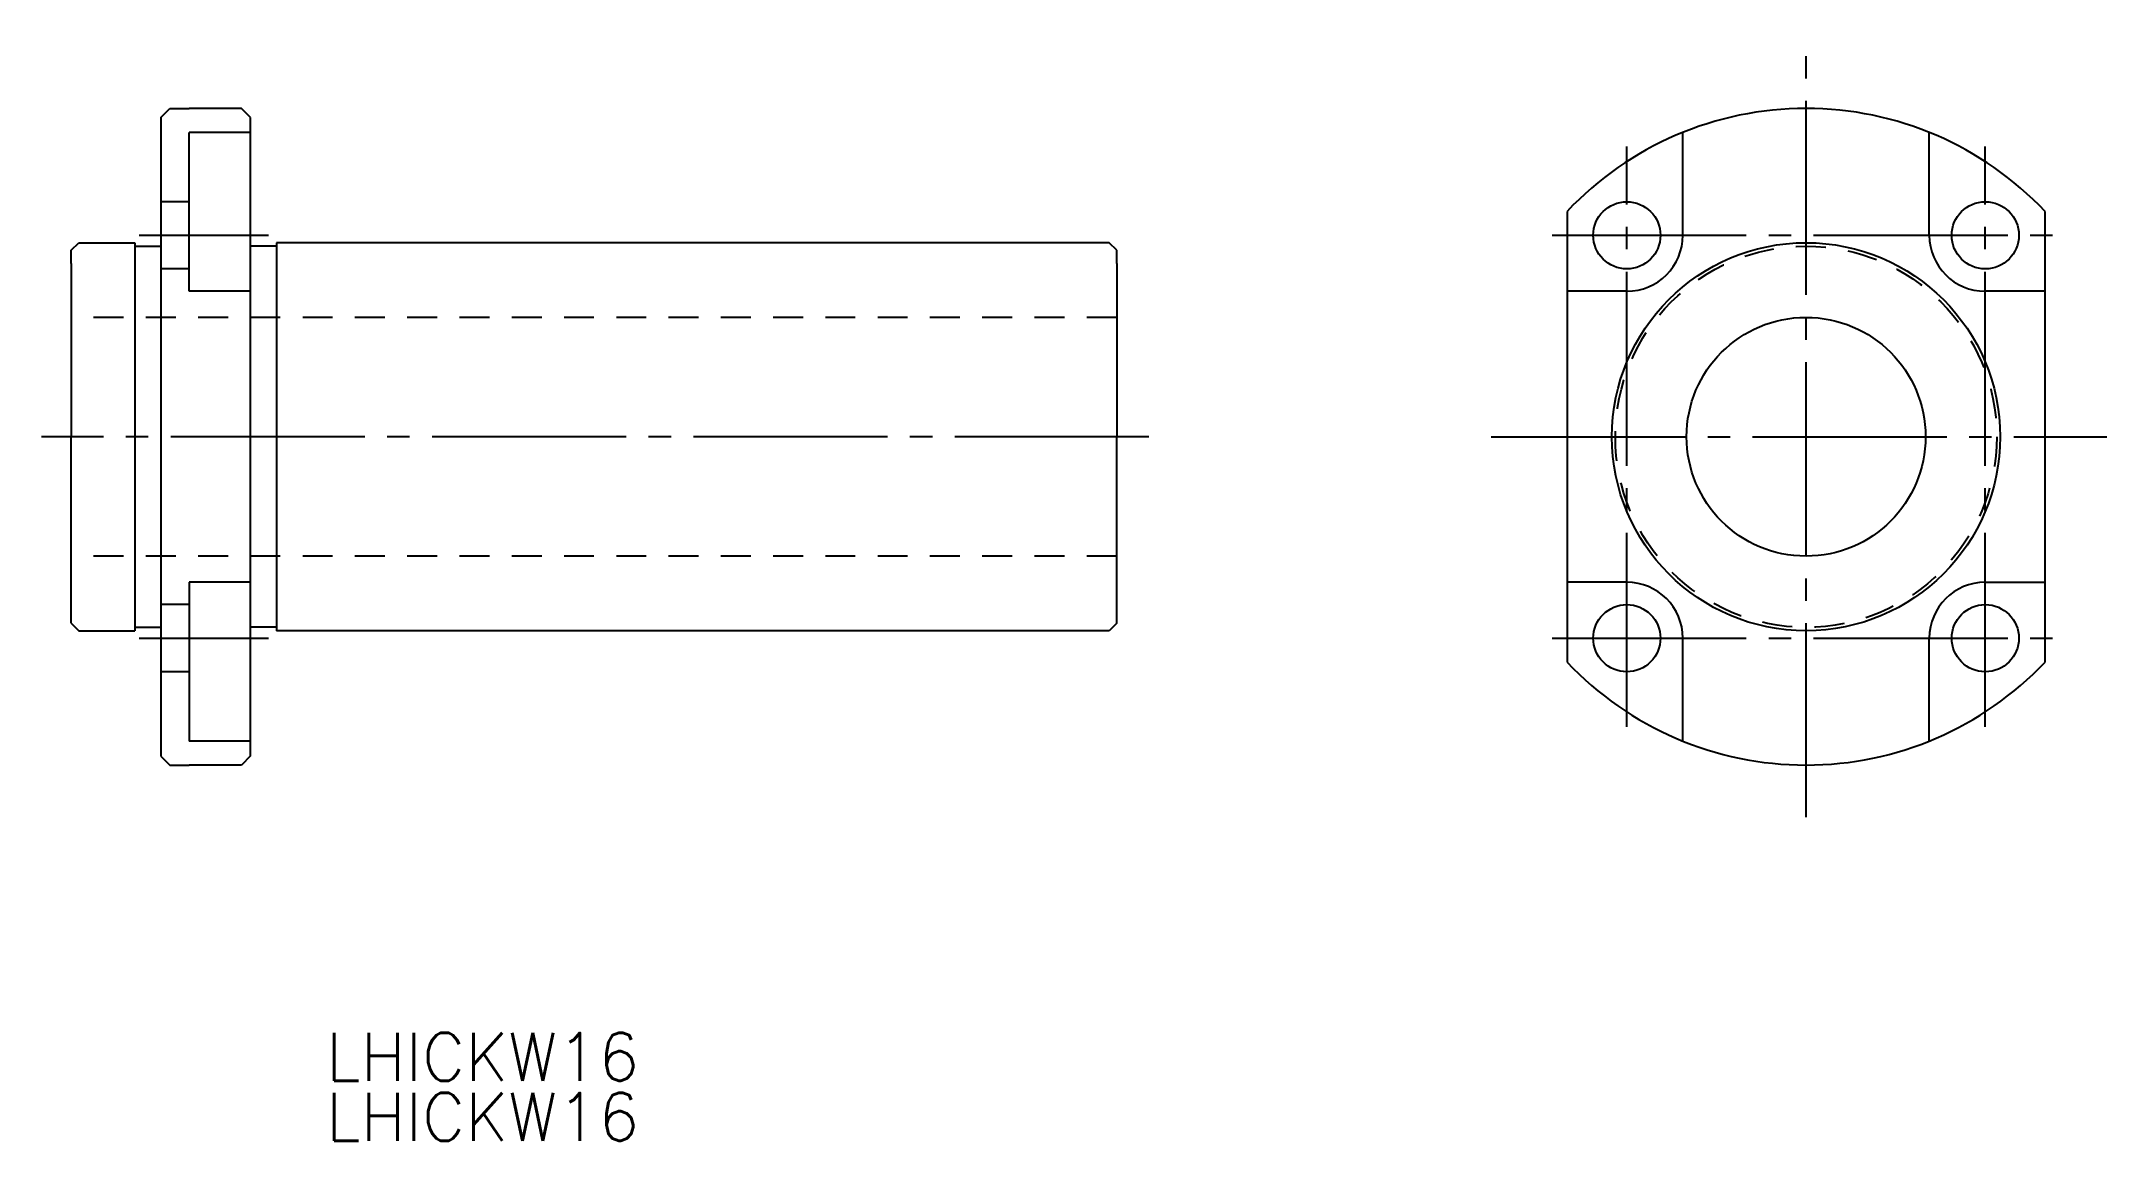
# Model space of a CAD drawing. Extents: x 54 to 192, y 357 to 431.
import ezdxf

# ---------------------------------------------------------------- set-up
doc = ezdxf.new("R2010")
doc.units = 0
doc.linetypes.add('CENTER', pattern=[17.5, 13, -1.5, 1.5, -1.5])
doc.linetypes.add('DASHED', pattern=[3.5, 2, -1.5])
doc.layers.get('0').update_dxf_attribs({"linetype": 'CONTINUOUS'})
doc.layers.add('CENTER', color=1, linetype='CENTER')
doc.styles.get("Standard").update_dxf_attribs({"font": 'txt.shx', "bigfont": '@extfont2.shx'})

msp = doc.modelspace()

# ---------------------------------------------------------------- linework, layer by layer
at = {"color": 1, "linetype": 'CENTER'}
for p, q in [((171.89, 378.9), (171.89, 430.9)), ((159.89, 384.96), (159.89, 423.84)), ((183.89, 384.96), (183.89, 423.84)), ((154.89, 417.9), (188.89, 417.9)), ((150.81, 404.4), (192.02, 404.4)), ((154.89, 390.9), (188.89, 390.9))]:
    msp.add_line(p, q, dxfattribs=at)
at = {"color": 7, "linetype": 'CONTINUOUS'}
for p, q in [((61.73, 425.8), (62.33, 426.4)), ((62.33, 426.4), (63.63, 426.4)), ((67.13, 426.4), (63.63, 426.4)), ((67.73, 425.79), (67.13, 426.4)), ((61.73, 425.8), (61.73, 383)), ((67.73, 424.79), (63.63, 424.79)), ((63.63, 414.15), (63.63, 424.79)), ((67.73, 383.01), (67.73, 425.79)), ((163.64, 417.9), (163.64, 424.79)), ((180.14, 417.9), (180.14, 424.79)), ((155.89, 419.5), (155.89, 389.3)), ((187.89, 389.3), (187.89, 419.5)), ((55.73, 416.9), (56.23, 417.4)), ((55.73, 416), (55.73, 416.9)), ((56.23, 417.4), (59.98, 417.4)), ((59.98, 417.4), (59.98, 417.18)), ((59.98, 417.18), (59.98, 391.4)), ((59.98, 417.18), (61.73, 417.18)), ((69.48, 417.18), (67.73, 417.18)), ((125.23, 417.4), (69.48, 417.4)), ((69.48, 417.4), (69.48, 417.18)), ((69.48, 417.18), (69.48, 391.4)), ((125.73, 416.9), (125.23, 417.4)), ((125.73, 416), (125.73, 416.9)), ((55.73, 416), (55.73, 404.4)), ((125.73, 416), (125.73, 404.4)), ((67.73, 414.15), (63.63, 414.15)), ((159.89, 414.15), (155.89, 414.15)), ((187.89, 414.15), (183.89, 414.15)), ((55.73, 391.9), (55.73, 404.4)), ((125.73, 391.9), (125.73, 404.4)), ((67.73, 394.65), (63.63, 394.65)), ((63.63, 394.65), (63.63, 384.01)), ((159.89, 394.65), (155.89, 394.65)), ((183.89, 394.65), (187.89, 394.65)), ((55.73, 391.9), (56.23, 391.4)), ((56.23, 391.4), (59.98, 391.4)), ((59.98, 391.63), (61.73, 391.63)), ((69.48, 391.63), (67.73, 391.63)), ((125.23, 391.4), (69.48, 391.4)), ((125.73, 391.9), (125.23, 391.4)), ((163.64, 384.01), (163.64, 390.9)), ((180.14, 384.01), (180.14, 390.9)), ((67.73, 384.01), (63.63, 384.01)), ((61.73, 383), (62.33, 382.4)), ((62.33, 382.4), (63.63, 382.4)), ((67.13, 382.4), (63.63, 382.4)), ((67.73, 383.01), (67.13, 382.4))]:
    msp.add_line(p, q, dxfattribs=at)
at = {"color": 3, "linetype": 'DASHED'}
for p, q in [((63.63, 420.15), (61.73, 420.15)), ((63.63, 415.65), (61.73, 415.65)), ((125.73, 412.4), (55.73, 412.4)), ((125.73, 396.4), (55.73, 396.4)), ((63.63, 393.15), (61.73, 393.15)), ((63.63, 388.65), (61.73, 388.65))]:
    msp.add_line(p, q, dxfattribs=at)
at = {"color": 13, "linetype": 'CONTINUOUS'}
msp.add_line((67.73, 400.46), (67.73, 400.49), dxfattribs=at)
at = {"color": 7, "linetype": 'CONTINUOUS'}
for centre, radius in [((159.89, 417.9), 2.25), ((183.89, 417.9), 2.25), ((171.89, 404.4), 13), ((171.89, 404.4), 8), ((159.89, 390.9), 2.25), ((183.89, 390.9), 2.25)]:
    msp.add_circle(centre, radius, dxfattribs=at)
at = {"color": 3, "linetype": 'DASHED'}
msp.add_circle((171.89, 404.4), 12.77, dxfattribs=at)
at = {"color": 7, "linetype": 'CONTINUOUS'}
for centre, radius, start, end in [((171.89, 404.4), 22, 43.3418, 136.6582), ((159.89, 417.9), 3.75, 270, 0), ((183.89, 417.9), 3.75, 180, 270), ((159.89, 390.9), 3.75, 0, 90), ((183.89, 390.9), 3.75, 90, 180), ((171.89, 404.4), 22, 223.3418, 316.6582)]:
    msp.add_arc(centre, radius, start, end, dxfattribs=at)
at = {"layer": 'CENTER', "color": 1, "linetype": 'CENTER'}
for p, q in [((60.27, 417.9), (68.94, 417.9)), ((127.89, 404.4), (53.73, 404.4)), ((60.27, 390.9), (68.94, 390.9))]:
    msp.add_line(p, q, dxfattribs=at)

# ---------------------------------------------------------------- texts
at = {"color": 7, "linetype": 'CONTINUOUS'}
for p in [(72.78, 361.25), (72.78, 357.23)]:
    msp.add_text('LHICKW16', height=3.2, dxfattribs=at).set_placement(p)

doc.saveas('drawing.dxf')
